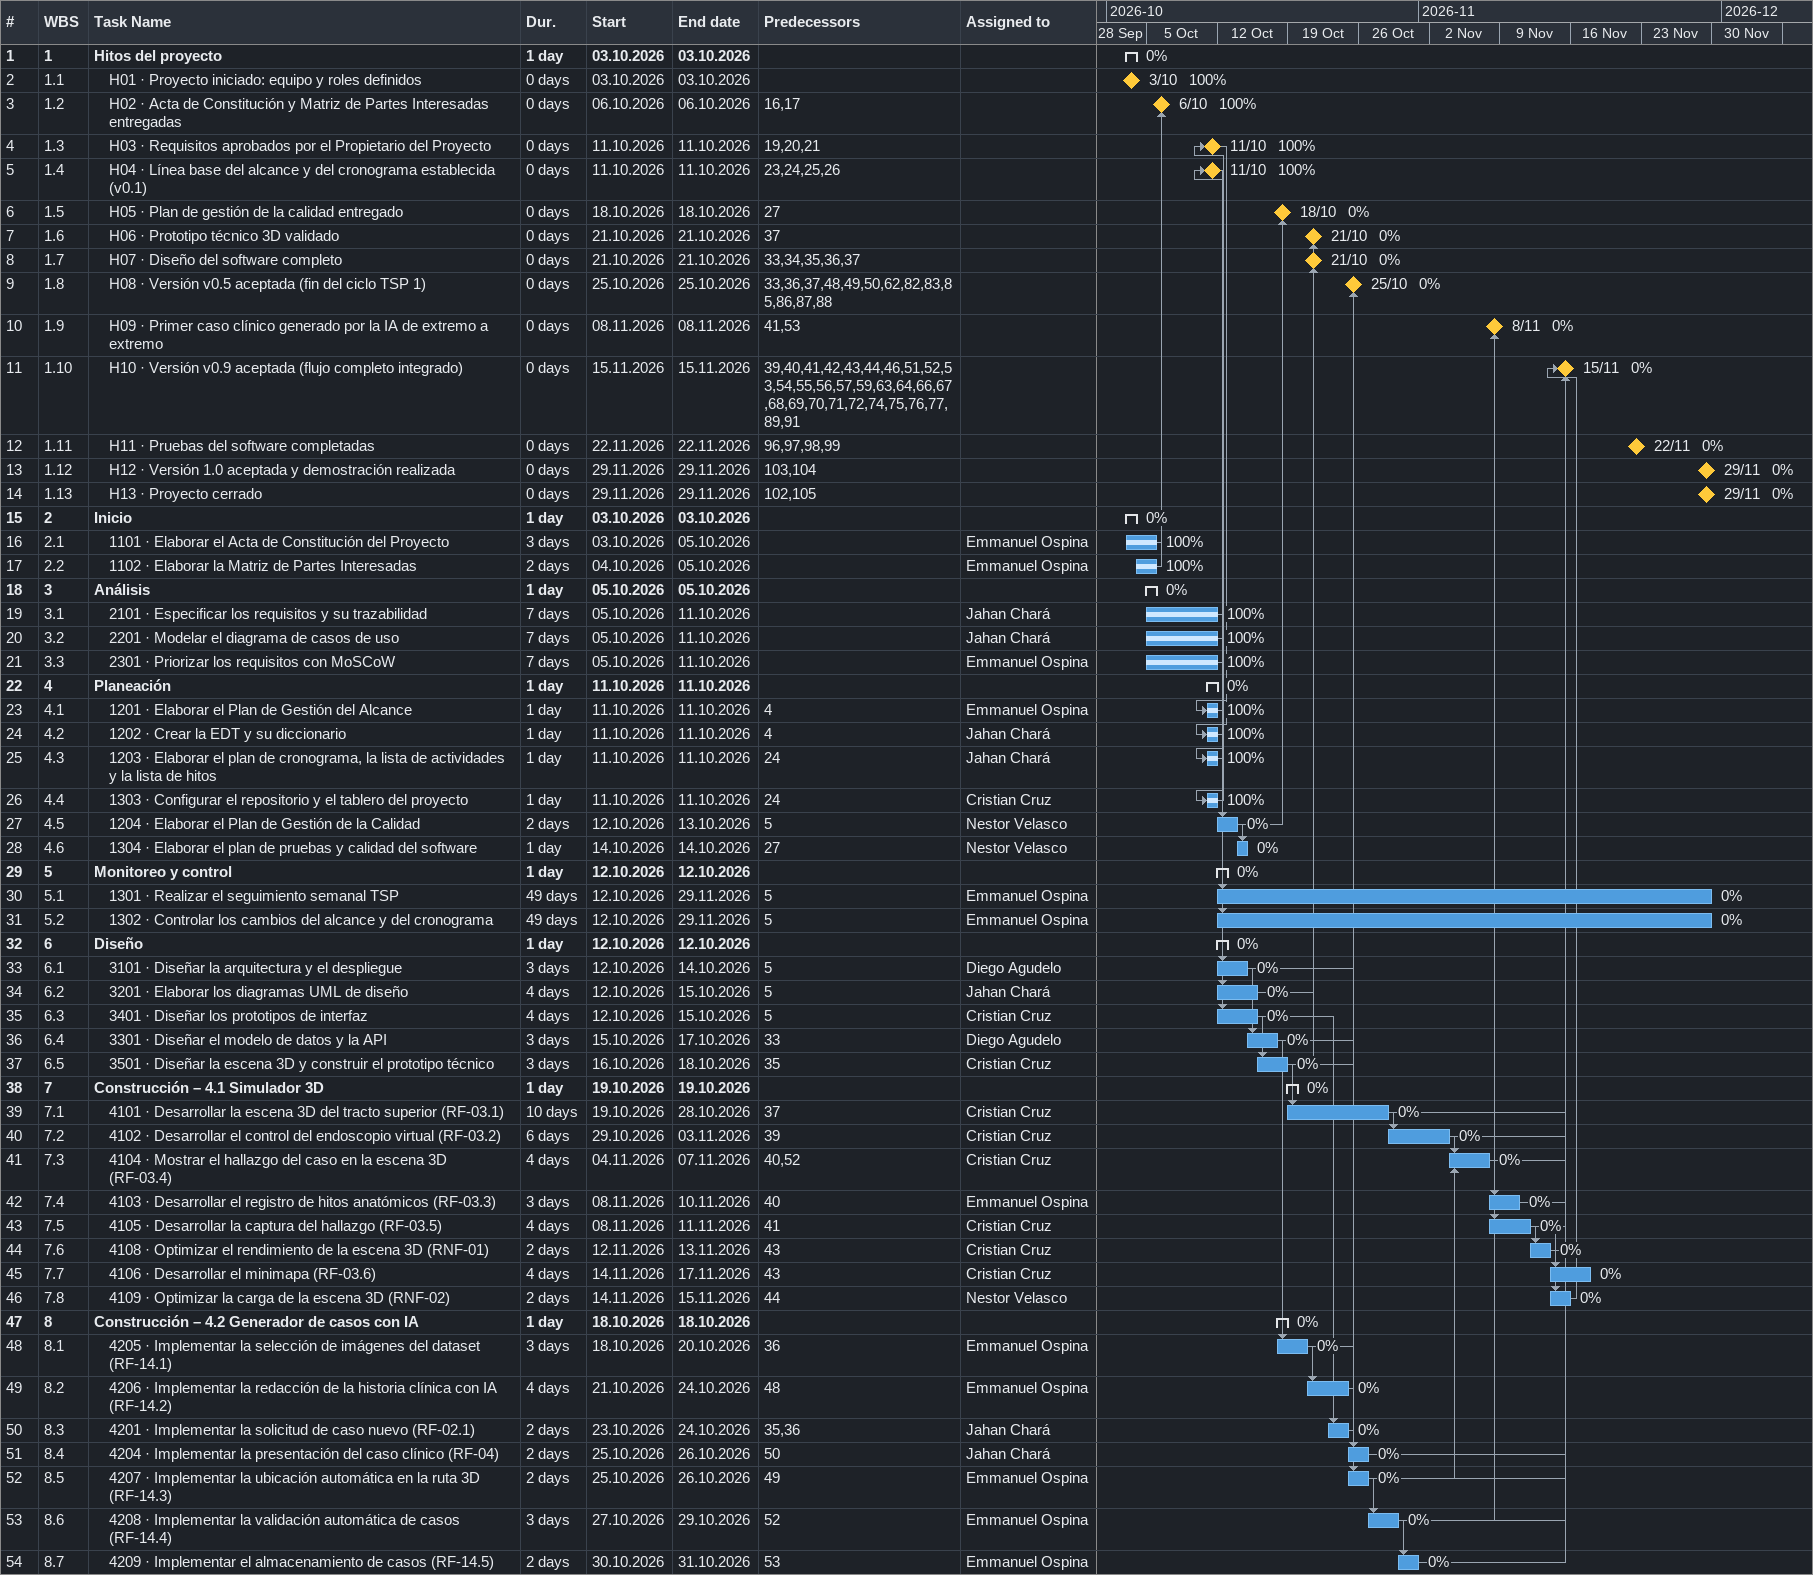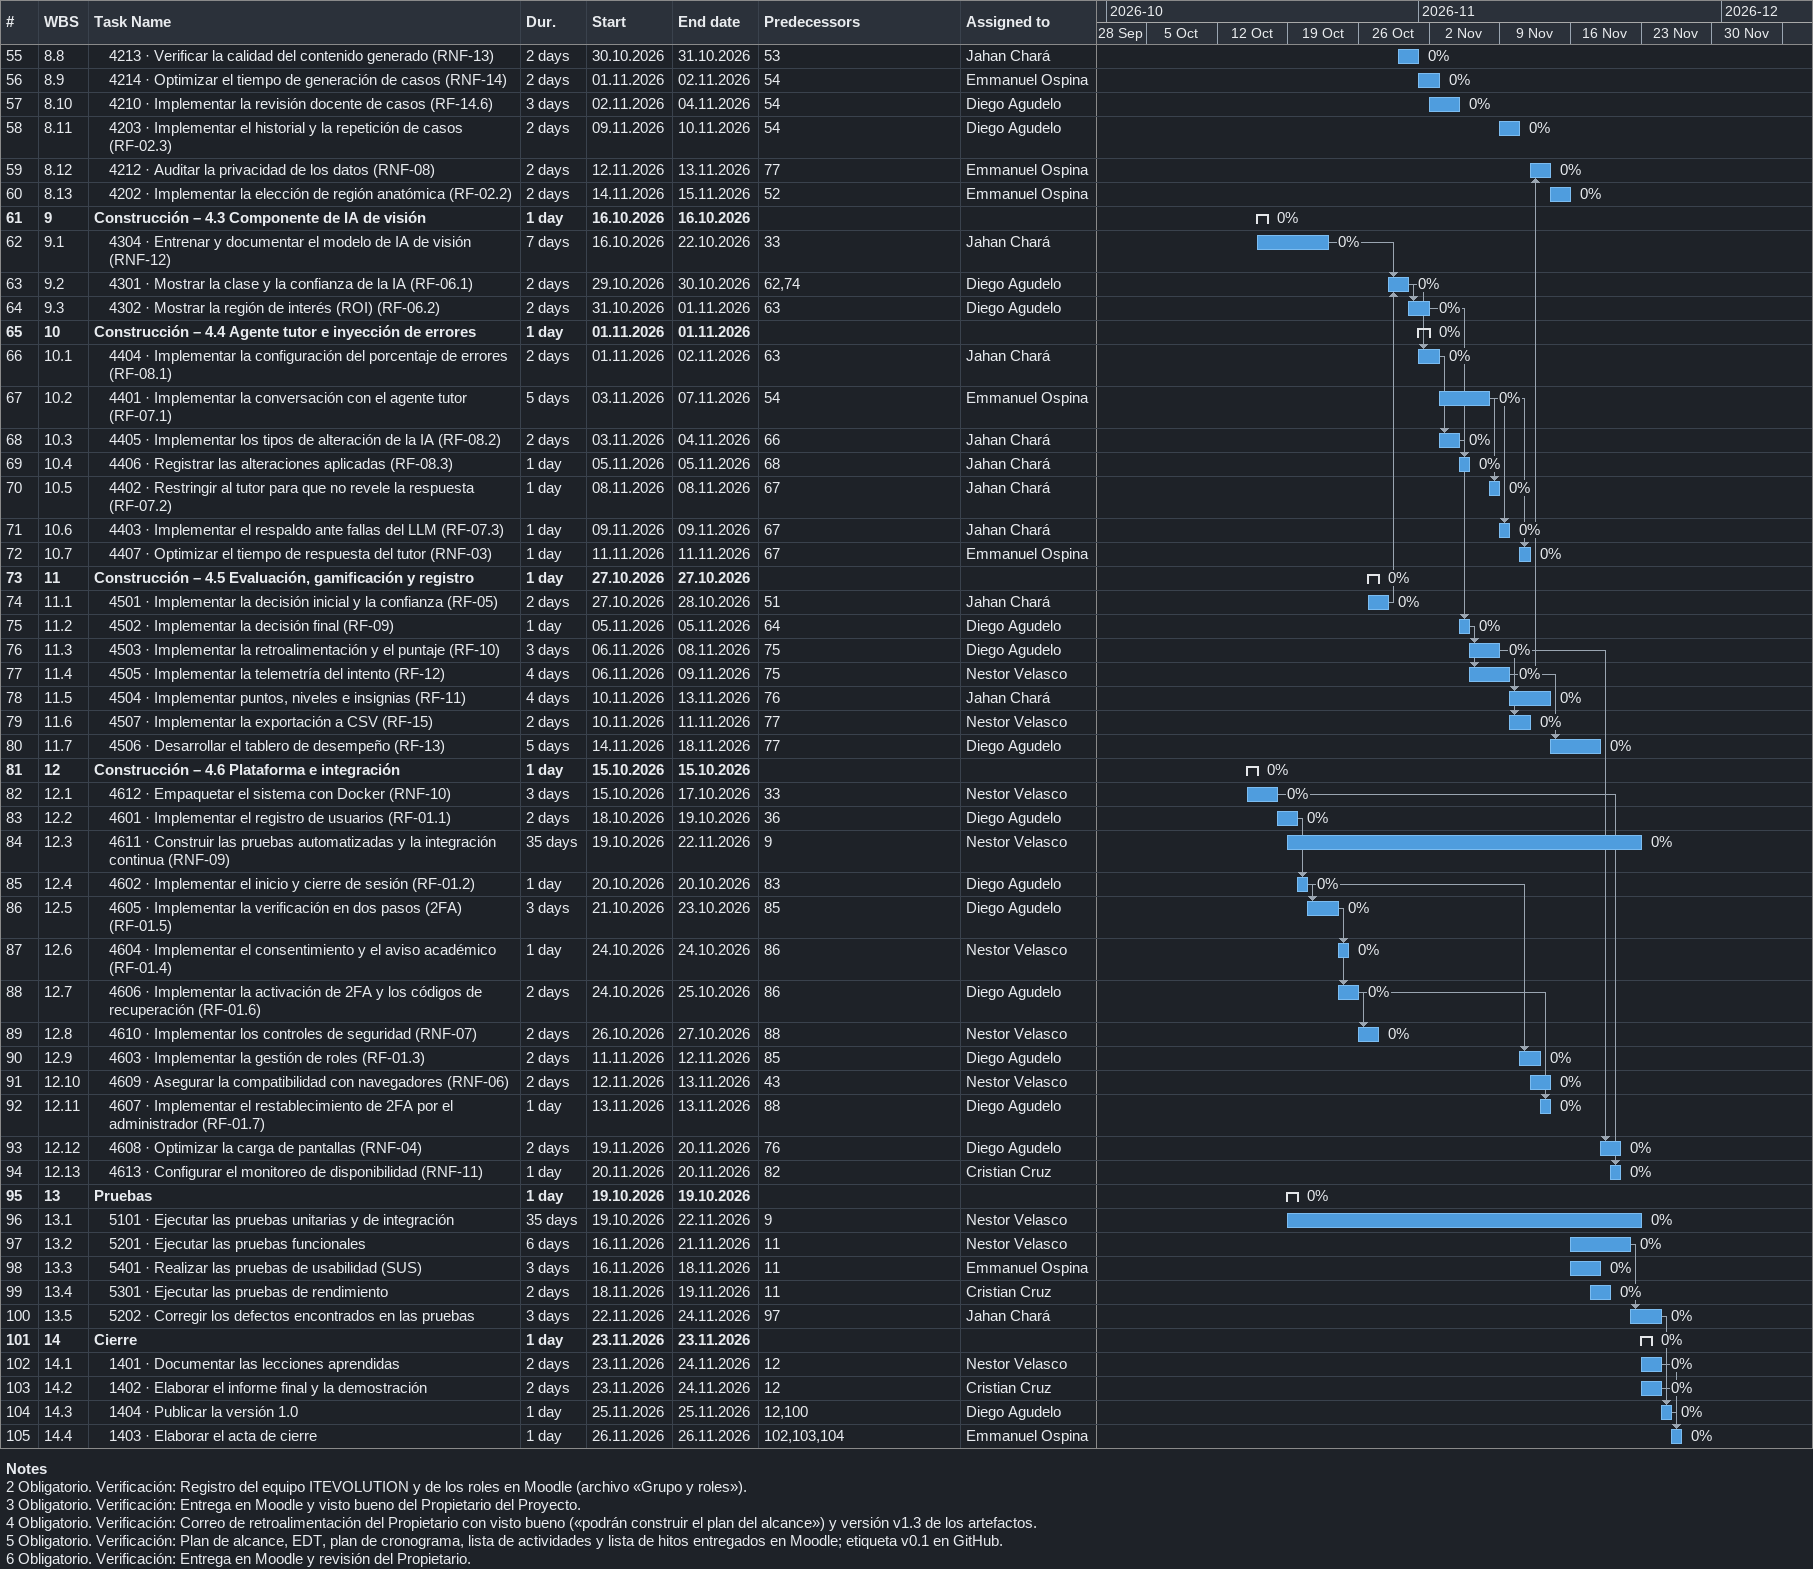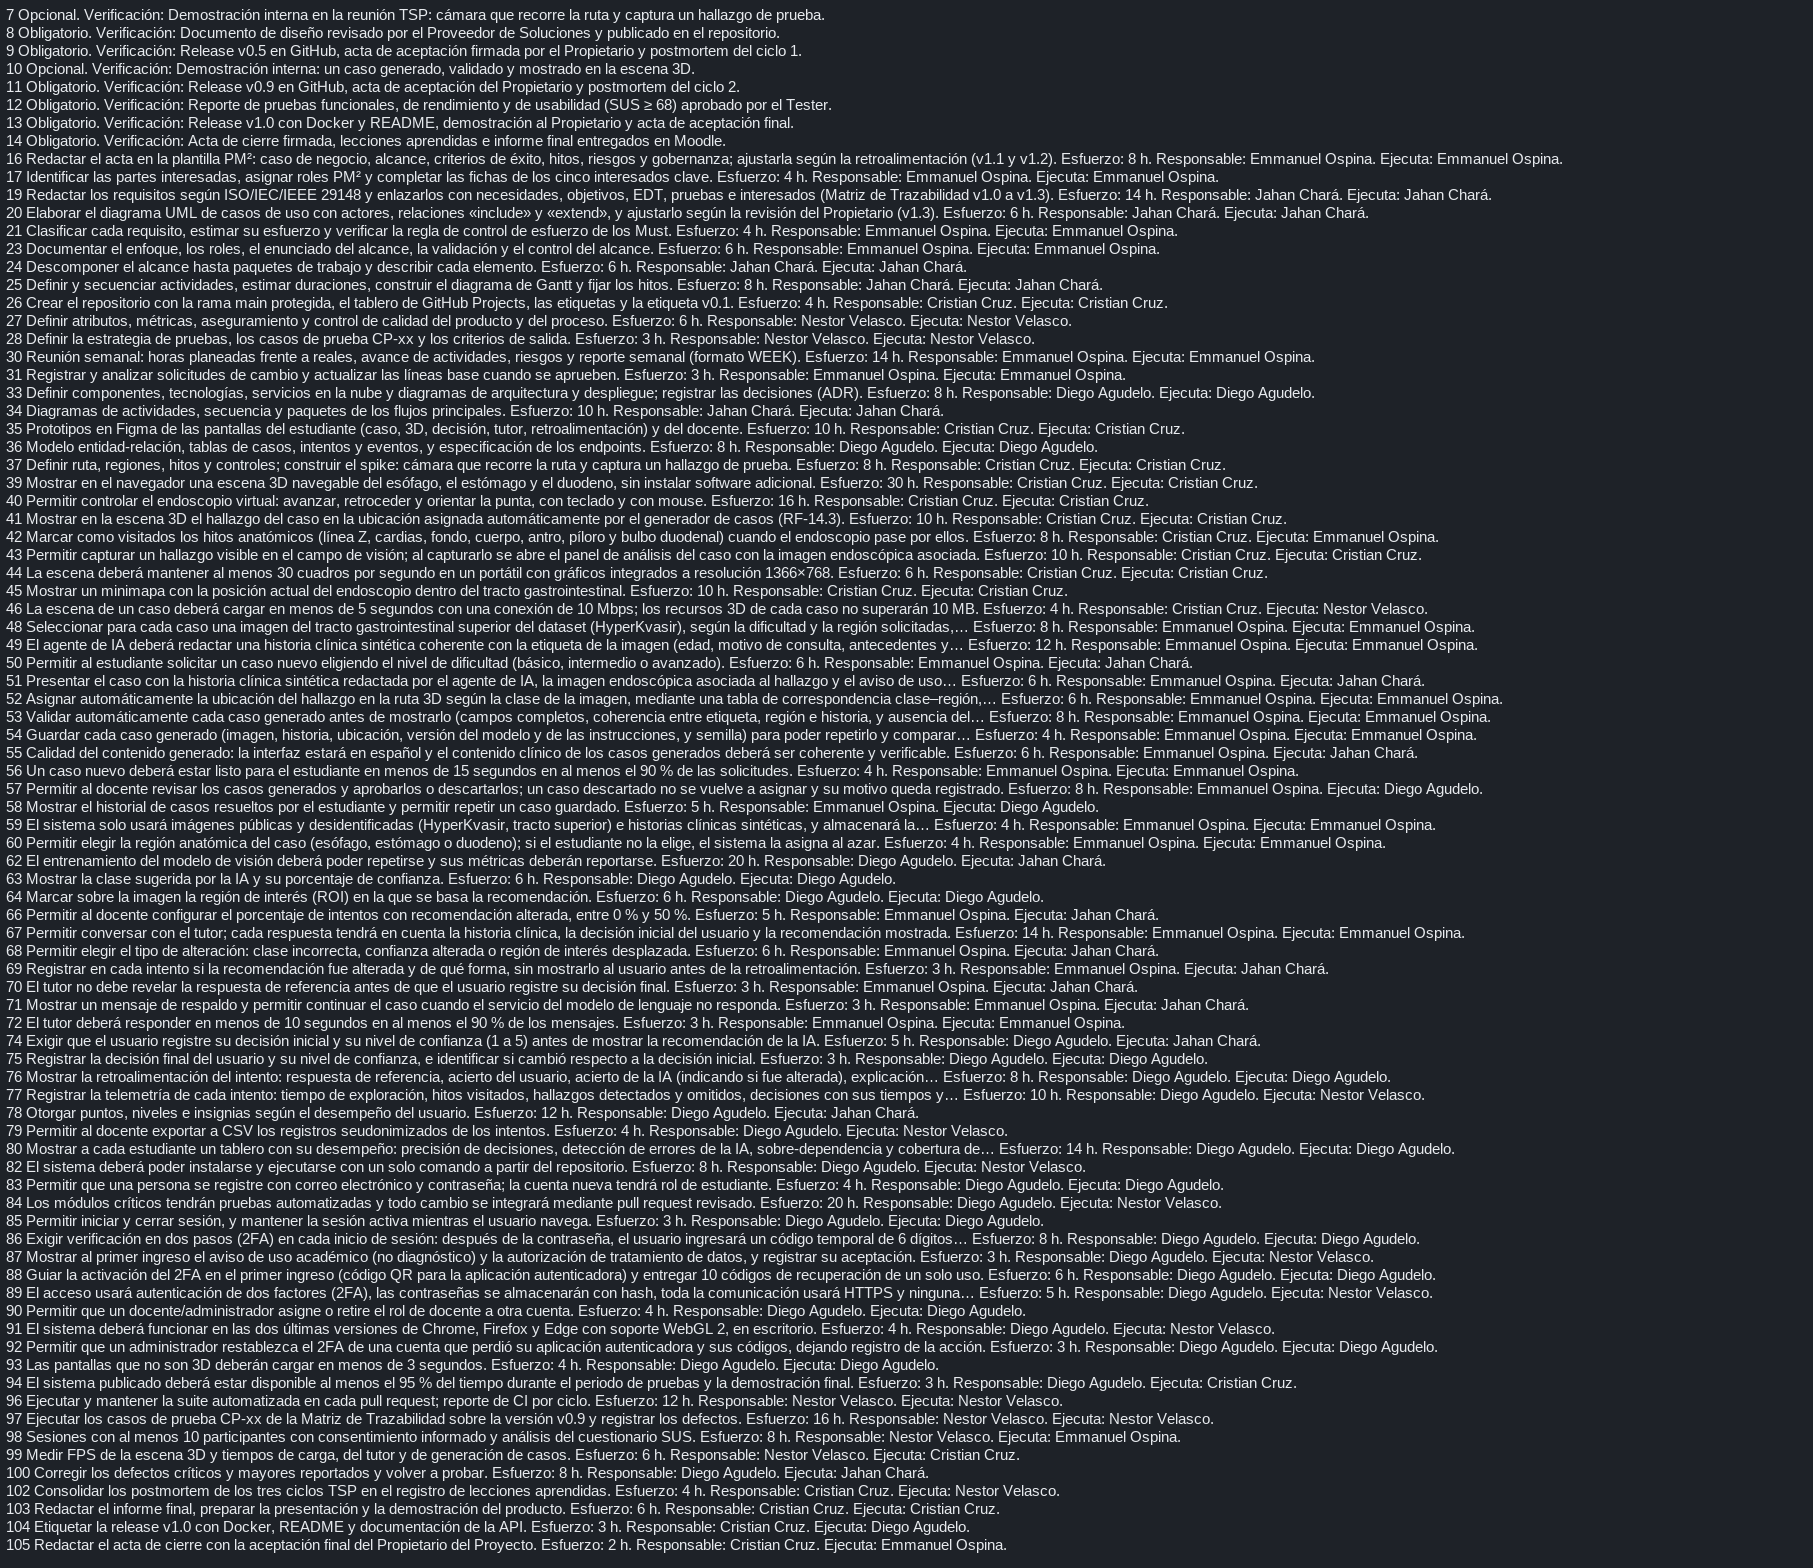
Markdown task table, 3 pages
| ID | WBS | Task | Duration | Start | Finish | Predecessors | Resources | % complete |
|---|---|---|---|---|---|---|---|---|
| 1 | 1 | **Hitos del proyecto** | 1d | 2026-10-03 | 2026-10-03 |  |  | 0 |
| 2 | 1.1 | H01 · Proyecto iniciado: equipo y roles definidos | 0d | 2026-10-03 | 2026-10-03 |  |  | 100 |
| 3 | 1.2 | H02 · Acta de Constitución y Matriz de Partes Interesadas entregadas | 0d | 2026-10-06 | 2026-10-06 | 16, 17 |  | 100 |
| 4 | 1.3 | H03 · Requisitos aprobados por el Propietario del Proyecto | 0d | 2026-10-11 | 2026-10-11 | 19, 20, 21 |  | 100 |
| 5 | 1.4 | H04 · Línea base del alcance y del cronograma establecida (v0.1) | 0d | 2026-10-11 | 2026-10-11 | 23, 24, 25, 26 |  | 100 |
| 6 | 1.5 | H05 · Plan de gestión de la calidad entregado | 0d | 2026-10-18 | 2026-10-18 | 27 |  | 0 |
| 7 | 1.6 | H06 · Prototipo técnico 3D validado | 0d | 2026-10-21 | 2026-10-21 | 37 |  | 0 |
| 8 | 1.7 | H07 · Diseño del software completo | 0d | 2026-10-21 | 2026-10-21 | 33, 34, 35, 36, 37 |  | 0 |
| 9 | 1.8 | H08 · Versión v0.5 aceptada (fin del ciclo TSP 1) | 0d | 2026-10-25 | 2026-10-25 | 33, 36, 37, 48, 49, 50, 62, 82, 83, 85, 86, 87, 88 |  | 0 |
| 10 | 1.9 | H09 · Primer caso clínico generado por la IA de extremo a extremo | 0d | 2026-11-08 | 2026-11-08 | 41, 53 |  | 0 |
| 11 | 1.10 | H10 · Versión v0.9 aceptada (flujo completo integrado) | 0d | 2026-11-15 | 2026-11-15 | 39, 40, 41, 42, 43, 44, 46, 51, 52, 53, 54, 55, 56, 57, 59, 63, 64, 66, 67, 68, 69, 70, 71, 72, 74, 75, 76, 77, 89, 91 |  | 0 |
| 12 | 1.11 | H11 · Pruebas del software completadas | 0d | 2026-11-22 | 2026-11-22 | 96, 97, 98, 99 |  | 0 |
| 13 | 1.12 | H12 · Versión 1.0 aceptada y demostración realizada | 0d | 2026-11-29 | 2026-11-29 | 103, 104 |  | 0 |
| 14 | 1.13 | H13 · Proyecto cerrado | 0d | 2026-11-29 | 2026-11-29 | 102, 105 |  | 0 |
| 15 | 2 | **Inicio** | 1d | 2026-10-03 | 2026-10-03 |  |  | 0 |
| 16 | 2.1 | 1101 · Elaborar el Acta de Constitución del Proyecto | 3d | 2026-10-03 | 2026-10-05 |  | Emmanuel Ospina | 100 |
| 17 | 2.2 | 1102 · Elaborar la Matriz de Partes Interesadas | 2d | 2026-10-04 | 2026-10-05 |  | Emmanuel Ospina | 100 |
| 18 | 3 | **Análisis** | 1d | 2026-10-05 | 2026-10-05 |  |  | 0 |
| 19 | 3.1 | 2101 · Especificar los requisitos y su trazabilidad | 7d | 2026-10-05 | 2026-10-11 |  | Jahan Chará | 100 |
| 20 | 3.2 | 2201 · Modelar el diagrama de casos de uso | 7d | 2026-10-05 | 2026-10-11 |  | Jahan Chará | 100 |
| 21 | 3.3 | 2301 · Priorizar los requisitos con MoSCoW | 7d | 2026-10-05 | 2026-10-11 |  | Emmanuel Ospina | 100 |
| 22 | 4 | **Planeación** | 1d | 2026-10-11 | 2026-10-11 |  |  | 0 |
| 23 | 4.1 | 1201 · Elaborar el Plan de Gestión del Alcance | 1d | 2026-10-11 | 2026-10-11 | 4 | Emmanuel Ospina | 100 |
| 24 | 4.2 | 1202 · Crear la EDT y su diccionario | 1d | 2026-10-11 | 2026-10-11 | 4 | Jahan Chará | 100 |
| 25 | 4.3 | 1203 · Elaborar el plan de cronograma, la lista de actividades y la lista de hitos | 1d | 2026-10-11 | 2026-10-11 | 24 | Jahan Chará | 100 |
| 26 | 4.4 | 1303 · Configurar el repositorio y el tablero del proyecto | 1d | 2026-10-11 | 2026-10-11 | 24 | Cristian Cruz | 100 |
| 27 | 4.5 | 1204 · Elaborar el Plan de Gestión de la Calidad | 2d | 2026-10-12 | 2026-10-13 | 5 | Nestor Velasco | 0 |
| 28 | 4.6 | 1304 · Elaborar el plan de pruebas y calidad del software | 1d | 2026-10-14 | 2026-10-14 | 27 | Nestor Velasco | 0 |
| 29 | 5 | **Monitoreo y control** | 1d | 2026-10-12 | 2026-10-12 |  |  | 0 |
| 30 | 5.1 | 1301 · Realizar el seguimiento semanal TSP | 49d | 2026-10-12 | 2026-11-29 | 5 | Emmanuel Ospina | 0 |
| 31 | 5.2 | 1302 · Controlar los cambios del alcance y del cronograma | 49d | 2026-10-12 | 2026-11-29 | 5 | Emmanuel Ospina | 0 |
| 32 | 6 | **Diseño** | 1d | 2026-10-12 | 2026-10-12 |  |  | 0 |
| 33 | 6.1 | 3101 · Diseñar la arquitectura y el despliegue | 3d | 2026-10-12 | 2026-10-14 | 5 | Diego Agudelo | 0 |
| 34 | 6.2 | 3201 · Elaborar los diagramas UML de diseño | 4d | 2026-10-12 | 2026-10-15 | 5 | Jahan Chará | 0 |
| 35 | 6.3 | 3401 · Diseñar los prototipos de interfaz | 4d | 2026-10-12 | 2026-10-15 | 5 | Cristian Cruz | 0 |
| 36 | 6.4 | 3301 · Diseñar el modelo de datos y la API | 3d | 2026-10-15 | 2026-10-17 | 33 | Diego Agudelo | 0 |
| 37 | 6.5 | 3501 · Diseñar la escena 3D y construir el prototipo técnico | 3d | 2026-10-16 | 2026-10-18 | 35 | Cristian Cruz | 0 |
| 38 | 7 | **Construcción – 4.1 Simulador 3D** | 1d | 2026-10-19 | 2026-10-19 |  |  | 0 |
| 39 | 7.1 | 4101 · Desarrollar la escena 3D del tracto superior (RF-03.1) | 10d | 2026-10-19 | 2026-10-28 | 37 | Cristian Cruz | 0 |
| 40 | 7.2 | 4102 · Desarrollar el control del endoscopio virtual (RF-03.2) | 6d | 2026-10-29 | 2026-11-03 | 39 | Cristian Cruz | 0 |
| 41 | 7.3 | 4104 · Mostrar el hallazgo del caso en la escena 3D (RF-03.4) | 4d | 2026-11-04 | 2026-11-07 | 40, 52 | Cristian Cruz | 0 |
| 42 | 7.4 | 4103 · Desarrollar el registro de hitos anatómicos (RF-03.3) | 3d | 2026-11-08 | 2026-11-10 | 40 | Emmanuel Ospina | 0 |
| 43 | 7.5 | 4105 · Desarrollar la captura del hallazgo (RF-03.5) | 4d | 2026-11-08 | 2026-11-11 | 41 | Cristian Cruz | 0 |
| 44 | 7.6 | 4108 · Optimizar el rendimiento de la escena 3D (RNF-01) | 2d | 2026-11-12 | 2026-11-13 | 43 | Cristian Cruz | 0 |
| 45 | 7.7 | 4106 · Desarrollar el minimapa (RF-03.6) | 4d | 2026-11-14 | 2026-11-17 | 43 | Cristian Cruz | 0 |
| 46 | 7.8 | 4109 · Optimizar la carga de la escena 3D (RNF-02) | 2d | 2026-11-14 | 2026-11-15 | 44 | Nestor Velasco | 0 |
| 47 | 8 | **Construcción – 4.2 Generador de casos con IA** | 1d | 2026-10-18 | 2026-10-18 |  |  | 0 |
| 48 | 8.1 | 4205 · Implementar la selección de imágenes del dataset (RF-14.1) | 3d | 2026-10-18 | 2026-10-20 | 36 | Emmanuel Ospina | 0 |
| 49 | 8.2 | 4206 · Implementar la redacción de la historia clínica con IA (RF-14.2) | 4d | 2026-10-21 | 2026-10-24 | 48 | Emmanuel Ospina | 0 |
| 50 | 8.3 | 4201 · Implementar la solicitud de caso nuevo (RF-02.1) | 2d | 2026-10-23 | 2026-10-24 | 35, 36 | Jahan Chará | 0 |
| 51 | 8.4 | 4204 · Implementar la presentación del caso clínico (RF-04) | 2d | 2026-10-25 | 2026-10-26 | 50 | Jahan Chará | 0 |
| 52 | 8.5 | 4207 · Implementar la ubicación automática en la ruta 3D (RF-14.3) | 2d | 2026-10-25 | 2026-10-26 | 49 | Emmanuel Ospina | 0 |
| 53 | 8.6 | 4208 · Implementar la validación automática de casos (RF-14.4) | 3d | 2026-10-27 | 2026-10-29 | 52 | Emmanuel Ospina | 0 |
| 54 | 8.7 | 4209 · Implementar el almacenamiento de casos (RF-14.5) | 2d | 2026-10-30 | 2026-10-31 | 53 | Emmanuel Ospina | 0 |
| 55 | 8.8 | 4213 · Verificar la calidad del contenido generado (RNF-13) | 2d | 2026-10-30 | 2026-10-31 | 53 | Jahan Chará | 0 |
| 56 | 8.9 | 4214 · Optimizar el tiempo de generación de casos (RNF-14) | 2d | 2026-11-01 | 2026-11-02 | 54 | Emmanuel Ospina | 0 |
| 57 | 8.10 | 4210 · Implementar la revisión docente de casos (RF-14.6) | 3d | 2026-11-02 | 2026-11-04 | 54 | Diego Agudelo | 0 |
| 58 | 8.11 | 4203 · Implementar el historial y la repetición de casos (RF-02.3) | 2d | 2026-11-09 | 2026-11-10 | 54 | Diego Agudelo | 0 |
| 59 | 8.12 | 4212 · Auditar la privacidad de los datos (RNF-08) | 2d | 2026-11-12 | 2026-11-13 | 77 | Emmanuel Ospina | 0 |
| 60 | 8.13 | 4202 · Implementar la elección de región anatómica (RF-02.2) | 2d | 2026-11-14 | 2026-11-15 | 52 | Emmanuel Ospina | 0 |
| 61 | 9 | **Construcción – 4.3 Componente de IA de visión** | 1d | 2026-10-16 | 2026-10-16 |  |  | 0 |
| 62 | 9.1 | 4304 · Entrenar y documentar el modelo de IA de visión (RNF-12) | 7d | 2026-10-16 | 2026-10-22 | 33 | Jahan Chará | 0 |
| 63 | 9.2 | 4301 · Mostrar la clase y la confianza de la IA (RF-06.1) | 2d | 2026-10-29 | 2026-10-30 | 62, 74 | Diego Agudelo | 0 |
| 64 | 9.3 | 4302 · Mostrar la región de interés (ROI) (RF-06.2) | 2d | 2026-10-31 | 2026-11-01 | 63 | Diego Agudelo | 0 |
| 65 | 10 | **Construcción – 4.4 Agente tutor e inyección de errores** | 1d | 2026-11-01 | 2026-11-01 |  |  | 0 |
| 66 | 10.1 | 4404 · Implementar la configuración del porcentaje de errores (RF-08.1) | 2d | 2026-11-01 | 2026-11-02 | 63 | Jahan Chará | 0 |
| 67 | 10.2 | 4401 · Implementar la conversación con el agente tutor (RF-07.1) | 5d | 2026-11-03 | 2026-11-07 | 54 | Emmanuel Ospina | 0 |
| 68 | 10.3 | 4405 · Implementar los tipos de alteración de la IA (RF-08.2) | 2d | 2026-11-03 | 2026-11-04 | 66 | Jahan Chará | 0 |
| 69 | 10.4 | 4406 · Registrar las alteraciones aplicadas (RF-08.3) | 1d | 2026-11-05 | 2026-11-05 | 68 | Jahan Chará | 0 |
| 70 | 10.5 | 4402 · Restringir al tutor para que no revele la respuesta (RF-07.2) | 1d | 2026-11-08 | 2026-11-08 | 67 | Jahan Chará | 0 |
| 71 | 10.6 | 4403 · Implementar el respaldo ante fallas del LLM (RF-07.3) | 1d | 2026-11-09 | 2026-11-09 | 67 | Jahan Chará | 0 |
| 72 | 10.7 | 4407 · Optimizar el tiempo de respuesta del tutor (RNF-03) | 1d | 2026-11-11 | 2026-11-11 | 67 | Emmanuel Ospina | 0 |
| 73 | 11 | **Construcción – 4.5 Evaluación, gamificación y registro** | 1d | 2026-10-27 | 2026-10-27 |  |  | 0 |
| 74 | 11.1 | 4501 · Implementar la decisión inicial y la confianza (RF-05) | 2d | 2026-10-27 | 2026-10-28 | 51 | Jahan Chará | 0 |
| 75 | 11.2 | 4502 · Implementar la decisión final (RF-09) | 1d | 2026-11-05 | 2026-11-05 | 64 | Diego Agudelo | 0 |
| 76 | 11.3 | 4503 · Implementar la retroalimentación y el puntaje (RF-10) | 3d | 2026-11-06 | 2026-11-08 | 75 | Diego Agudelo | 0 |
| 77 | 11.4 | 4505 · Implementar la telemetría del intento (RF-12) | 4d | 2026-11-06 | 2026-11-09 | 75 | Nestor Velasco | 0 |
| 78 | 11.5 | 4504 · Implementar puntos, niveles e insignias (RF-11) | 4d | 2026-11-10 | 2026-11-13 | 76 | Jahan Chará | 0 |
| 79 | 11.6 | 4507 · Implementar la exportación a CSV (RF-15) | 2d | 2026-11-10 | 2026-11-11 | 77 | Nestor Velasco | 0 |
| 80 | 11.7 | 4506 · Desarrollar el tablero de desempeño (RF-13) | 5d | 2026-11-14 | 2026-11-18 | 77 | Diego Agudelo | 0 |
| 81 | 12 | **Construcción – 4.6 Plataforma e integración** | 1d | 2026-10-15 | 2026-10-15 |  |  | 0 |
| 82 | 12.1 | 4612 · Empaquetar el sistema con Docker (RNF-10) | 3d | 2026-10-15 | 2026-10-17 | 33 | Nestor Velasco | 0 |
| 83 | 12.2 | 4601 · Implementar el registro de usuarios (RF-01.1) | 2d | 2026-10-18 | 2026-10-19 | 36 | Diego Agudelo | 0 |
| 84 | 12.3 | 4611 · Construir las pruebas automatizadas y la integración continua (RNF-09) | 35d | 2026-10-19 | 2026-11-22 | 9 | Nestor Velasco | 0 |
| 85 | 12.4 | 4602 · Implementar el inicio y cierre de sesión (RF-01.2) | 1d | 2026-10-20 | 2026-10-20 | 83 | Diego Agudelo | 0 |
| 86 | 12.5 | 4605 · Implementar la verificación en dos pasos (2FA) (RF-01.5) | 3d | 2026-10-21 | 2026-10-23 | 85 | Diego Agudelo | 0 |
| 87 | 12.6 | 4604 · Implementar el consentimiento y el aviso académico (RF-01.4) | 1d | 2026-10-24 | 2026-10-24 | 86 | Nestor Velasco | 0 |
| 88 | 12.7 | 4606 · Implementar la activación de 2FA y los códigos de recuperación (RF-01.6) | 2d | 2026-10-24 | 2026-10-25 | 86 | Diego Agudelo | 0 |
| 89 | 12.8 | 4610 · Implementar los controles de seguridad (RNF-07) | 2d | 2026-10-26 | 2026-10-27 | 88 | Nestor Velasco | 0 |
| 90 | 12.9 | 4603 · Implementar la gestión de roles (RF-01.3) | 2d | 2026-11-11 | 2026-11-12 | 85 | Diego Agudelo | 0 |
| 91 | 12.10 | 4609 · Asegurar la compatibilidad con navegadores (RNF-06) | 2d | 2026-11-12 | 2026-11-13 | 43 | Nestor Velasco | 0 |
| 92 | 12.11 | 4607 · Implementar el restablecimiento de 2FA por el administrador (RF-01.7) | 1d | 2026-11-13 | 2026-11-13 | 88 | Diego Agudelo | 0 |
| 93 | 12.12 | 4608 · Optimizar la carga de pantallas (RNF-04) | 2d | 2026-11-19 | 2026-11-20 | 76 | Diego Agudelo | 0 |
| 94 | 12.13 | 4613 · Configurar el monitoreo de disponibilidad (RNF-11) | 1d | 2026-11-20 | 2026-11-20 | 82 | Cristian Cruz | 0 |
| 95 | 13 | **Pruebas** | 1d | 2026-10-19 | 2026-10-19 |  |  | 0 |
| 96 | 13.1 | 5101 · Ejecutar las pruebas unitarias y de integración | 35d | 2026-10-19 | 2026-11-22 | 9 | Nestor Velasco | 0 |
| 97 | 13.2 | 5201 · Ejecutar las pruebas funcionales | 6d | 2026-11-16 | 2026-11-21 | 11 | Nestor Velasco | 0 |
| 98 | 13.3 | 5401 · Realizar las pruebas de usabilidad (SUS) | 3d | 2026-11-16 | 2026-11-18 | 11 | Emmanuel Ospina | 0 |
| 99 | 13.4 | 5301 · Ejecutar las pruebas de rendimiento | 2d | 2026-11-18 | 2026-11-19 | 11 | Cristian Cruz | 0 |
| 100 | 13.5 | 5202 · Corregir los defectos encontrados en las pruebas | 3d | 2026-11-22 | 2026-11-24 | 97 | Jahan Chará | 0 |
| 101 | 14 | **Cierre** | 1d | 2026-11-23 | 2026-11-23 |  |  | 0 |
| 102 | 14.1 | 1401 · Documentar las lecciones aprendidas | 2d | 2026-11-23 | 2026-11-24 | 12 | Nestor Velasco | 0 |
| 103 | 14.2 | 1402 · Elaborar el informe final y la demostración | 2d | 2026-11-23 | 2026-11-24 | 12 | Cristian Cruz | 0 |
| 104 | 14.3 | 1404 · Publicar la versión 1.0 | 1d | 2026-11-25 | 2026-11-25 | 12, 100 | Diego Agudelo | 0 |
| 105 | 14.4 | 1403 · Elaborar el acta de cierre | 1d | 2026-11-26 | 2026-11-26 | 102, 103, 104 | Emmanuel Ospina | 0 |

Notes
- 2: Obligatorio. Verificación: Registro del equipo ITEVOLUTION y de los roles en Moodle (archivo «Grupo y roles»).
- 3: Obligatorio. Verificación: Entrega en Moodle y visto bueno del Propietario del Proyecto.
- 4: Obligatorio. Verificación: Correo de retroalimentación del Propietario con visto bueno («podrán construir el plan del alcance») y versión v1.3 de los artefactos.
- 5: Obligatorio. Verificación: Plan de alcance, EDT, plan de cronograma, lista de actividades y lista de hitos entregados en Moodle; etiqueta v0.1 en GitHub.
- 6: Obligatorio. Verificación: Entrega en Moodle y revisión del Propietario.
- 7: Opcional. Verificación: Demostración interna en la reunión TSP: cámara que recorre la ruta y captura un hallazgo de prueba.
- 8: Obligatorio. Verificación: Documento de diseño revisado por el Proveedor de Soluciones y publicado en el repositorio.
- 9: Obligatorio. Verificación: Release v0.5 en GitHub, acta de aceptación firmada por el Propietario y postmortem del ciclo 1.
- 10: Opcional. Verificación: Demostración interna: un caso generado, validado y mostrado en la escena 3D.
- 11: Obligatorio. Verificación: Release v0.9 en GitHub, acta de aceptación del Propietario y postmortem del ciclo 2.
- 12: Obligatorio. Verificación: Reporte de pruebas funcionales, de rendimiento y de usabilidad (SUS ≥ 68) aprobado por el Tester.
- 13: Obligatorio. Verificación: Release v1.0 con Docker y README, demostración al Propietario y acta de aceptación final.
- 14: Obligatorio. Verificación: Acta de cierre firmada, lecciones aprendidas e informe final entregados en Moodle.
- 16: Redactar el acta en la plantilla PM²: caso de negocio, alcance, criterios de éxito, hitos, riesgos y gobernanza; ajustarla según la retroalimentación (v1.1 y v1.2). Esfuerzo: 8 h. Responsable: Emmanuel Ospina. Ejecuta: Emmanuel Ospina.
- 17: Identificar las partes interesadas, asignar roles PM² y completar las fichas de los cinco interesados clave. Esfuerzo: 4 h. Responsable: Emmanuel Ospina. Ejecuta: Emmanuel Ospina.
- 19: Redactar los requisitos según ISO/IEC/IEEE 29148 y enlazarlos con necesidades, objetivos, EDT, pruebas e interesados (Matriz de Trazabilidad v1.0 a v1.3). Esfuerzo: 14 h. Responsable: Jahan Chará. Ejecuta: Jahan Chará.
- 20: Elaborar el diagrama UML de casos de uso con actores, relaciones «include» y «extend», y ajustarlo según la revisión del Propietario (v1.3). Esfuerzo: 6 h. Responsable: Jahan Chará. Ejecuta: Jahan Chará.
- 21: Clasificar cada requisito, estimar su esfuerzo y verificar la regla de control de esfuerzo de los Must. Esfuerzo: 4 h. Responsable: Emmanuel Ospina. Ejecuta: Emmanuel Ospina.
- 23: Documentar el enfoque, los roles, el enunciado del alcance, la validación y el control del alcance. Esfuerzo: 6 h. Responsable: Emmanuel Ospina. Ejecuta: Emmanuel Ospina.
- 24: Descomponer el alcance hasta paquetes de trabajo y describir cada elemento. Esfuerzo: 6 h. Responsable: Jahan Chará. Ejecuta: Jahan Chará.
- 25: Definir y secuenciar actividades, estimar duraciones, construir el diagrama de Gantt y fijar los hitos. Esfuerzo: 8 h. Responsable: Jahan Chará. Ejecuta: Jahan Chará.
- 26: Crear el repositorio con la rama main protegida, el tablero de GitHub Projects, las etiquetas y la etiqueta v0.1. Esfuerzo: 4 h. Responsable: Cristian Cruz. Ejecuta: Cristian Cruz.
- 27: Definir atributos, métricas, aseguramiento y control de calidad del producto y del proceso. Esfuerzo: 6 h. Responsable: Nestor Velasco. Ejecuta: Nestor Velasco.
- 28: Definir la estrategia de pruebas, los casos de prueba CP-xx y los criterios de salida. Esfuerzo: 3 h. Responsable: Nestor Velasco. Ejecuta: Nestor Velasco.
- 30: Reunión semanal: horas planeadas frente a reales, avance de actividades, riesgos y reporte semanal (formato WEEK). Esfuerzo: 14 h. Responsable: Emmanuel Ospina. Ejecuta: Emmanuel Ospina.
- 31: Registrar y analizar solicitudes de cambio y actualizar las líneas base cuando se aprueben. Esfuerzo: 3 h. Responsable: Emmanuel Ospina. Ejecuta: Emmanuel Ospina.
- 33: Definir componentes, tecnologías, servicios en la nube y diagramas de arquitectura y despliegue; registrar las decisiones (ADR). Esfuerzo: 8 h. Responsable: Diego Agudelo. Ejecuta: Diego Agudelo.
- 34: Diagramas de actividades, secuencia y paquetes de los flujos principales. Esfuerzo: 10 h. Responsable: Jahan Chará. Ejecuta: Jahan Chará.
- 35: Prototipos en Figma de las pantallas del estudiante (caso, 3D, decisión, tutor, retroalimentación) y del docente. Esfuerzo: 10 h. Responsable: Cristian Cruz. Ejecuta: Cristian Cruz.
- 36: Modelo entidad-relación, tablas de casos, intentos y eventos, y especificación de los endpoints. Esfuerzo: 8 h. Responsable: Diego Agudelo. Ejecuta: Diego Agudelo.
- 37: Definir ruta, regiones, hitos y controles; construir el spike: cámara que recorre la ruta y captura un hallazgo de prueba. Esfuerzo: 8 h. Responsable: Cristian Cruz. Ejecuta: Cristian Cruz.
- 39: Mostrar en el navegador una escena 3D navegable del esófago, el estómago y el duodeno, sin instalar software adicional. Esfuerzo: 30 h. Responsable: Cristian Cruz. Ejecuta: Cristian Cruz.
- 40: Permitir controlar el endoscopio virtual: avanzar, retroceder y orientar la punta, con teclado y con mouse. Esfuerzo: 16 h. Responsable: Cristian Cruz. Ejecuta: Cristian Cruz.
- 41: Mostrar en la escena 3D el hallazgo del caso en la ubicación asignada automáticamente por el generador de casos (RF-14.3). Esfuerzo: 10 h. Responsable: Cristian Cruz. Ejecuta: Cristian Cruz.
- 42: Marcar como visitados los hitos anatómicos (línea Z, cardias, fondo, cuerpo, antro, píloro y bulbo duodenal) cuando el endoscopio pase por ellos. Esfuerzo: 8 h. Responsable: Cristian Cruz. Ejecuta: Emmanuel Ospina.
- 43: Permitir capturar un hallazgo visible en el campo de visión; al capturarlo se abre el panel de análisis del caso con la imagen endoscópica asociada. Esfuerzo: 10 h. Responsable: Cristian Cruz. Ejecuta: Cristian Cruz.
- 44: La escena deberá mantener al menos 30 cuadros por segundo en un portátil con gráficos integrados a resolución 1366×768. Esfuerzo: 6 h. Responsable: Cristian Cruz. Ejecuta: Cristian Cruz.
- 45: Mostrar un minimapa con la posición actual del endoscopio dentro del tracto gastrointestinal. Esfuerzo: 10 h. Responsable: Cristian Cruz. Ejecuta: Cristian Cruz.
- 46: La escena de un caso deberá cargar en menos de 5 segundos con una conexión de 10 Mbps; los recursos 3D de cada caso no superarán 10 MB. Esfuerzo: 4 h. Responsable: Cristian Cruz. Ejecuta: Nestor Velasco.
- 48: Seleccionar para cada caso una imagen del tracto gastrointestinal superior del dataset (HyperKvasir), según la dificultad y la región solicitadas,… Esfuerzo: 8 h. Responsable: Emmanuel Ospina. Ejecuta: Emmanuel Ospina.
- 49: El agente de IA deberá redactar una historia clínica sintética coherente con la etiqueta de la imagen (edad, motivo de consulta, antecedentes y… Esfuerzo: 12 h. Responsable: Emmanuel Ospina. Ejecuta: Emmanuel Ospina.
- 50: Permitir al estudiante solicitar un caso nuevo eligiendo el nivel de dificultad (básico, intermedio o avanzado). Esfuerzo: 6 h. Responsable: Emmanuel Ospina. Ejecuta: Jahan Chará.
- 51: Presentar el caso con la historia clínica sintética redactada por el agente de IA, la imagen endoscópica asociada al hallazgo y el aviso de uso… Esfuerzo: 6 h. Responsable: Emmanuel Ospina. Ejecuta: Jahan Chará.
- 52: Asignar automáticamente la ubicación del hallazgo en la ruta 3D según la clase de la imagen, mediante una tabla de correspondencia clase–región,… Esfuerzo: 6 h. Responsable: Emmanuel Ospina. Ejecuta: Emmanuel Ospina.
- 53: Validar automáticamente cada caso generado antes de mostrarlo (campos completos, coherencia entre etiqueta, región e historia, y ausencia del… Esfuerzo: 8 h. Responsable: Emmanuel Ospina. Ejecuta: Emmanuel Ospina.
- 54: Guardar cada caso generado (imagen, historia, ubicación, versión del modelo y de las instrucciones, y semilla) para poder repetirlo y comparar… Esfuerzo: 4 h. Responsable: Emmanuel Ospina. Ejecuta: Emmanuel Ospina.
- 55: Calidad del contenido generado: la interfaz estará en español y el contenido clínico de los casos generados deberá ser coherente y verificable. Esfuerzo: 6 h. Responsable: Emmanuel Ospina. Ejecuta: Jahan Chará.
- 56: Un caso nuevo deberá estar listo para el estudiante en menos de 15 segundos en al menos el 90 % de las solicitudes. Esfuerzo: 4 h. Responsable: Emmanuel Ospina. Ejecuta: Emmanuel Ospina.
- 57: Permitir al docente revisar los casos generados y aprobarlos o descartarlos; un caso descartado no se vuelve a asignar y su motivo queda registrado. Esfuerzo: 8 h. Responsable: Emmanuel Ospina. Ejecuta: Diego Agudelo.
- 58: Mostrar el historial de casos resueltos por el estudiante y permitir repetir un caso guardado. Esfuerzo: 5 h. Responsable: Emmanuel Ospina. Ejecuta: Diego Agudelo.
- 59: El sistema solo usará imágenes públicas y desidentificadas (HyperKvasir, tracto superior) e historias clínicas sintéticas, y almacenará la… Esfuerzo: 4 h. Responsable: Emmanuel Ospina. Ejecuta: Emmanuel Ospina.
- 60: Permitir elegir la región anatómica del caso (esófago, estómago o duodeno); si el estudiante no la elige, el sistema la asigna al azar. Esfuerzo: 4 h. Responsable: Emmanuel Ospina. Ejecuta: Emmanuel Ospina.
- 62: El entrenamiento del modelo de visión deberá poder repetirse y sus métricas deberán reportarse. Esfuerzo: 20 h. Responsable: Diego Agudelo. Ejecuta: Jahan Chará.
- 63: Mostrar la clase sugerida por la IA y su porcentaje de confianza. Esfuerzo: 6 h. Responsable: Diego Agudelo. Ejecuta: Diego Agudelo.
- 64: Marcar sobre la imagen la región de interés (ROI) en la que se basa la recomendación. Esfuerzo: 6 h. Responsable: Diego Agudelo. Ejecuta: Diego Agudelo.
- 66: Permitir al docente configurar el porcentaje de intentos con recomendación alterada, entre 0 % y 50 %. Esfuerzo: 5 h. Responsable: Emmanuel Ospina. Ejecuta: Jahan Chará.
- 67: Permitir conversar con el tutor; cada respuesta tendrá en cuenta la historia clínica, la decisión inicial del usuario y la recomendación mostrada. Esfuerzo: 14 h. Responsable: Emmanuel Ospina. Ejecuta: Emmanuel Ospina.
- 68: Permitir elegir el tipo de alteración: clase incorrecta, confianza alterada o región de interés desplazada. Esfuerzo: 6 h. Responsable: Emmanuel Ospina. Ejecuta: Jahan Chará.
- 69: Registrar en cada intento si la recomendación fue alterada y de qué forma, sin mostrarlo al usuario antes de la retroalimentación. Esfuerzo: 3 h. Responsable: Emmanuel Ospina. Ejecuta: Jahan Chará.
- 70: El tutor no debe revelar la respuesta de referencia antes de que el usuario registre su decisión final. Esfuerzo: 3 h. Responsable: Emmanuel Ospina. Ejecuta: Jahan Chará.
- 71: Mostrar un mensaje de respaldo y permitir continuar el caso cuando el servicio del modelo de lenguaje no responda. Esfuerzo: 3 h. Responsable: Emmanuel Ospina. Ejecuta: Jahan Chará.
- 72: El tutor deberá responder en menos de 10 segundos en al menos el 90 % de los mensajes. Esfuerzo: 3 h. Responsable: Emmanuel Ospina. Ejecuta: Emmanuel Ospina.
- 74: Exigir que el usuario registre su decisión inicial y su nivel de confianza (1 a 5) antes de mostrar la recomendación de la IA. Esfuerzo: 5 h. Responsable: Diego Agudelo. Ejecuta: Jahan Chará.
- 75: Registrar la decisión final del usuario y su nivel de confianza, e identificar si cambió respecto a la decisión inicial. Esfuerzo: 3 h. Responsable: Diego Agudelo. Ejecuta: Diego Agudelo.
- 76: Mostrar la retroalimentación del intento: respuesta de referencia, acierto del usuario, acierto de la IA (indicando si fue alterada), explicación… Esfuerzo: 8 h. Responsable: Diego Agudelo. Ejecuta: Diego Agudelo.
- 77: Registrar la telemetría de cada intento: tiempo de exploración, hitos visitados, hallazgos detectados y omitidos, decisiones con sus tiempos y… Esfuerzo: 10 h. Responsable: Diego Agudelo. Ejecuta: Nestor Velasco.
- 78: Otorgar puntos, niveles e insignias según el desempeño del usuario. Esfuerzo: 12 h. Responsable: Diego Agudelo. Ejecuta: Jahan Chará.
- 79: Permitir al docente exportar a CSV los registros seudonimizados de los intentos. Esfuerzo: 4 h. Responsable: Diego Agudelo. Ejecuta: Nestor Velasco.
- 80: Mostrar a cada estudiante un tablero con su desempeño: precisión de decisiones, detección de errores de la IA, sobre-dependencia y cobertura de… Esfuerzo: 14 h. Responsable: Diego Agudelo. Ejecuta: Diego Agudelo.
- 82: El sistema deberá poder instalarse y ejecutarse con un solo comando a partir del repositorio. Esfuerzo: 8 h. Responsable: Diego Agudelo. Ejecuta: Nestor Velasco.
- 83: Permitir que una persona se registre con correo electrónico y contraseña; la cuenta nueva tendrá rol de estudiante. Esfuerzo: 4 h. Responsable: Diego Agudelo. Ejecuta: Diego Agudelo.
- 84: Los módulos críticos tendrán pruebas automatizadas y todo cambio se integrará mediante pull request revisado. Esfuerzo: 20 h. Responsable: Diego Agudelo. Ejecuta: Nestor Velasco.
- 85: Permitir iniciar y cerrar sesión, y mantener la sesión activa mientras el usuario navega. Esfuerzo: 3 h. Responsable: Diego Agudelo. Ejecuta: Diego Agudelo.
- 86: Exigir verificación en dos pasos (2FA) en cada inicio de sesión: después de la contraseña, el usuario ingresará un código temporal de 6 dígitos… Esfuerzo: 8 h. Responsable: Diego Agudelo. Ejecuta: Diego Agudelo.
- 87: Mostrar al primer ingreso el aviso de uso académico (no diagnóstico) y la autorización de tratamiento de datos, y registrar su aceptación. Esfuerzo: 3 h. Responsable: Diego Agudelo. Ejecuta: Nestor Velasco.
- 88: Guiar la activación del 2FA en el primer ingreso (código QR para la aplicación autenticadora) y entregar 10 códigos de recuperación de un solo uso. Esfuerzo: 6 h. Responsable: Diego Agudelo. Ejecuta: Diego Agudelo.
- 89: El acceso usará autenticación de dos factores (2FA), las contraseñas se almacenarán con hash, toda la comunicación usará HTTPS y ninguna… Esfuerzo: 5 h. Responsable: Diego Agudelo. Ejecuta: Nestor Velasco.
- 90: Permitir que un docente/administrador asigne o retire el rol de docente a otra cuenta. Esfuerzo: 4 h. Responsable: Diego Agudelo. Ejecuta: Diego Agudelo.
- 91: El sistema deberá funcionar en las dos últimas versiones de Chrome, Firefox y Edge con soporte WebGL 2, en escritorio. Esfuerzo: 4 h. Responsable: Diego Agudelo. Ejecuta: Nestor Velasco.
- 92: Permitir que un administrador restablezca el 2FA de una cuenta que perdió su aplicación autenticadora y sus códigos, dejando registro de la acción. Esfuerzo: 3 h. Responsable: Diego Agudelo. Ejecuta: Diego Agudelo.
- 93: Las pantallas que no son 3D deberán cargar en menos de 3 segundos. Esfuerzo: 4 h. Responsable: Diego Agudelo. Ejecuta: Diego Agudelo.
- 94: El sistema publicado deberá estar disponible al menos el 95 % del tiempo durante el periodo de pruebas y la demostración final. Esfuerzo: 3 h. Responsable: Diego Agudelo. Ejecuta: Cristian Cruz.
- 96: Ejecutar y mantener la suite automatizada en cada pull request; reporte de CI por ciclo. Esfuerzo: 12 h. Responsable: Nestor Velasco. Ejecuta: Nestor Velasco.
- 97: Ejecutar los casos de prueba CP-xx de la Matriz de Trazabilidad sobre la versión v0.9 y registrar los defectos. Esfuerzo: 16 h. Responsable: Nestor Velasco. Ejecuta: Nestor Velasco.
- 98: Sesiones con al menos 10 participantes con consentimiento informado y análisis del cuestionario SUS. Esfuerzo: 8 h. Responsable: Nestor Velasco. Ejecuta: Emmanuel Ospina.
- 99: Medir FPS de la escena 3D y tiempos de carga, del tutor y de generación de casos. Esfuerzo: 6 h. Responsable: Nestor Velasco. Ejecuta: Cristian Cruz.
- 100: Corregir los defectos críticos y mayores reportados y volver a probar. Esfuerzo: 8 h. Responsable: Diego Agudelo. Ejecuta: Jahan Chará.
- 102: Consolidar los postmortem de los tres ciclos TSP en el registro de lecciones aprendidas. Esfuerzo: 4 h. Responsable: Cristian Cruz. Ejecuta: Nestor Velasco.
- 103: Redactar el informe final, preparar la presentación y la demostración del producto. Esfuerzo: 6 h. Responsable: Cristian Cruz. Ejecuta: Cristian Cruz.
- 104: Etiquetar la release v1.0 con Docker, README y documentación de la API. Esfuerzo: 3 h. Responsable: Cristian Cruz. Ejecuta: Diego Agudelo.
- 105: Redactar el acta de cierre con la aceptación final del Propietario del Proyecto. Esfuerzo: 2 h. Responsable: Cristian Cruz. Ejecuta: Emmanuel Ospina.
